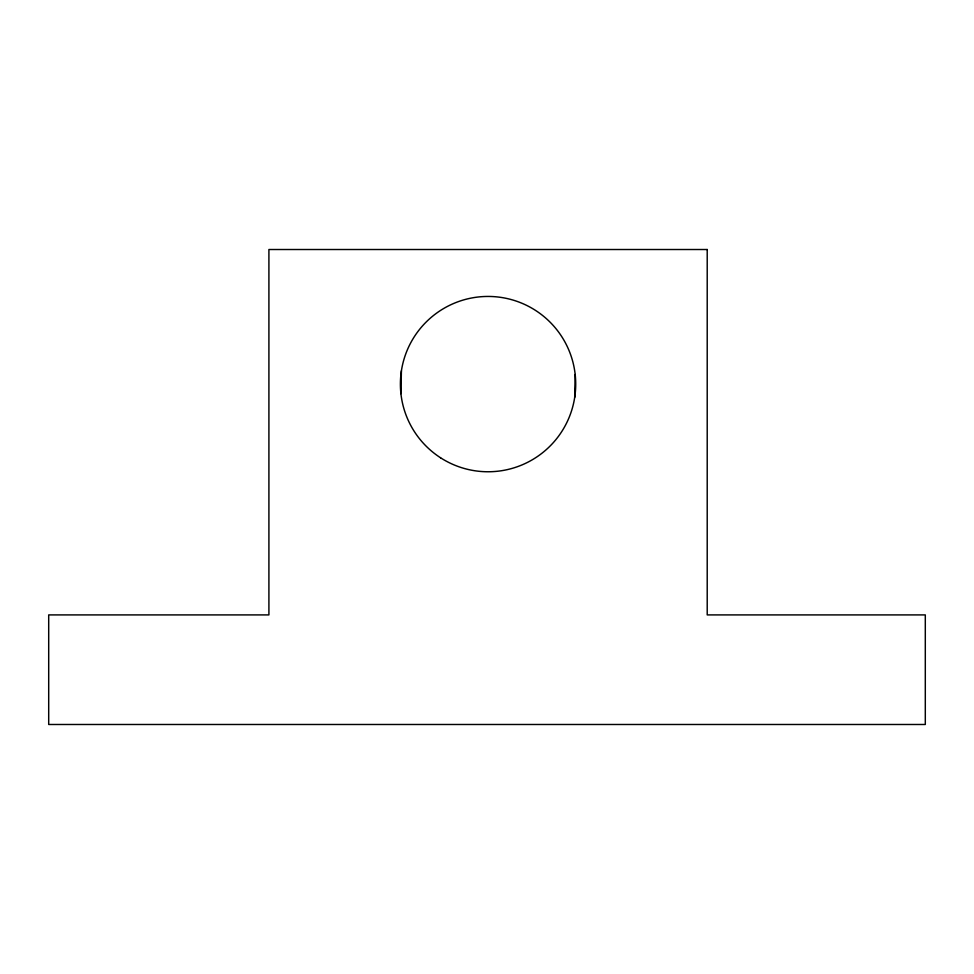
<?xml version="1.0" encoding="UTF-8"?>
<svg xmlns="http://www.w3.org/2000/svg" width="974" height="974" viewBox="0 0 974 974"><rect width="100%" height="100%" fill="white"/><g stroke="black" fill="none" stroke-linecap="round" stroke-linejoin="round"><path stroke-width="1.46" d="M400.923 393.691L401.41 370.814M574.697 397.38L575.184 374.503M707.209 249.514L268.909 249.514L268.909 614.911L48.7 614.911L48.7 724.486L925.3 724.486L925.3 614.911L707.209 614.911L707.209 249.514M440.577 457.792A87.66 87.66 0 0 0 575.61 388.382A87.66 87.66 0 0 0 447.979 306.14A87.66 87.66 0 0 0 440.577 457.792"/></g></svg>
